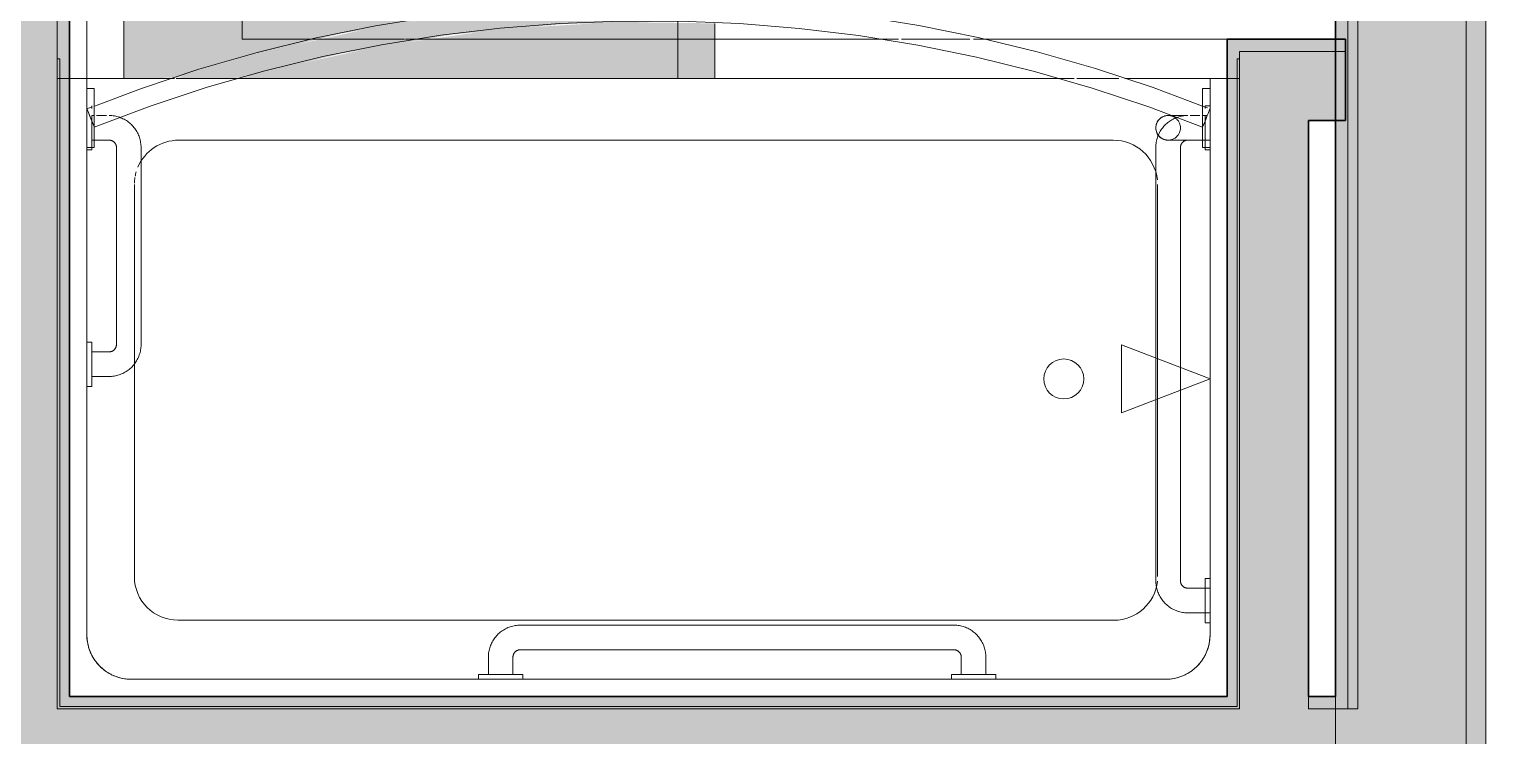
# Model space of a CAD drawing. Header units: inches. Extents: x 6 to 8416, y -388 to 6104.
# Drawn here: x 5924.9 to 5998.8, y 384.2 to 420.1 of the extents above; entities that cross this region are included whole.
import ezdxf

# ---------------------------------------------------------------- set-up
doc = ezdxf.new("R2010")
doc.units = ezdxf.units.IN
doc.header["$MEASUREMENT"] = 0
doc.linetypes.add('Dash 1_16_', pattern=[48, 24, -24])
doc.linetypes.add('Hidden 1_16_', pattern=[36, 24, -12])
for name, color, linetype, lineweight in [('A-GENM', 13, 'Continuous', 18), ('A-ROOM', 32, 'Continuous', 13), ('A-WALL', 113, 'Continuous', 25), ('A-WALL-PATT', 111, 'Continuous', 35), ('I-WALL', 2, 'Continuous', 25), ('P-SANR-FIXT', 6, 'Continuous', 18), ('Q-SPCQ', 91, 'Continuous', 18)]:
    doc.layers.add(name, color=color, linetype=linetype, lineweight=lineweight)

# ---------------------------------------------------------------- blocks, each defined once
blk = doc.blocks.new('GM BA Shower-Unit-Tub-Prefab-ICC ADA-AM - ICC Type B_ Option A Forward_ 60_W x 32_D-2224280-LEVEL 3 - PLAN Copy 1 Copy 1')
at = {"layer": 'A-GENM'}
for p, q in [((0, -32), (0.625, -32)), ((59.375, -32), (60, -32))]:
    blk.add_line(p, q, dxfattribs=at)
blk = doc.blocks.new('PL BA Toilet-Unit-Two Piece-ICC ADA-AM - ICC Type B_ Side Approach_ Swing Up Bar-V463-LEVEL 3 - PLAN Copy 1 Copy 1')
at = {"layer": 'A-GENM', "linetype": 'Hidden 1_16_', "lineweight": 9}
for p, q in [((0, 56), (48, 56)), ((0, 56), (0, 52.474)), ((0, 52.423), (0, 47.763)), ((0, 47.704), (0, 47.172)), ((0, 47.172), (0, 23.578)), ((0, 23.578), (0, 22.678)), ((0, 22.536), (0, 19.066)), ((0, 18.875), (0, 18.276)), ((0, 18.276), (0, 6)), ((0, 6), (0, 0.5))]:
    blk.add_line(p, q, dxfattribs=at)
blk = doc.blocks.new('GM Clearance-Rect-AM - 30_ x 48_  - A117 2017 Existing _ Type B _ A117 2009 _ CBC-V464-LEVEL 3 - PLAN Copy 1 Copy 1')
at = {"layer": 'A-GENM', "linetype": 'Hidden 1_16_', "lineweight": 9, "transparency": 33554560}
h = blk.add_hatch(color=256, dxfattribs=at)
h.paths.add_polyline_path([(15, 0), (12.277, -0.051), (10.174, -0.744), (3.967, -2.289), (-1.674, -3.241), (-7.243, -3.767), (-13.135, -3.876), (-15, -3.822), (-15, -48), (15, -48), (15, -0.665)])
h.paths.add_polyline_path([(9.1, 0), (-15, 0), (-15, -2.805), (-9.95, -2.869), (-4.127, -2.516), (2.085, -1.633), (7.275, -0.496), (8.705, -0.107)])
blk.add_hatch(color=256, dxfattribs=at).paths.add_polyline_path([(9.575, 0), (8.556, -0.148), (3.967, -1.272), (-1.674, -2.235), (-7.311, -2.769), (-12.492, -2.9), (-15, -2.958), (-15, -3.805), (-9.48, -3.852), (-3.814, -3.486), (2.107, -2.646), (7.275, -1.493), (11.372, -0.418), (12.277, 0), (9.597, 0)])
at = {"layer": 'A-GENM', "linetype": 'Hidden 1_16_', "lineweight": 9}
for p, q in [((-15, -2.805), (-15, 0)), ((-15, 0), (9.1, 0)), ((9.1, 0), (-15, 0)), ((-15, 0), (-15, -2.805)), ((-15, -2.805), (-15, 0)), ((-15, 0), (9.1, 0)), ((9.1, 0), (9.523, 0)), ((9.523, 0), (9.1, 0)), ((9.1, 0), (9.523, 0)), ((9.575, 0), (12.341, 0)), ((12.341, 0), (9.575, 0)), ((9.575, 0), (12.341, 0)), ((12.422, 0), (15, 0)), ((15, 0), (12.422, 0)), ((12.422, 0), (15, 0)), ((15, 0), (15, -48)), ((15, -48), (15, 0)), ((15, 0), (15, -48))]:
    blk.add_line(p, q, dxfattribs=at)
blk = doc.blocks.new('z Nested-Shower Surround-Tub-Prefab - Variable-V468-LEVEL 3 - PLAN Copy 1 Copy 1')
at = {"layer": 'A-GENM'}
for p, q in [((60, 0), (0, 0)), ((0, 0), (0, -32)), ((0, -0.625), (0, 0)), ((0, 0), (59.375, 0)), ((0, -29.875), (0, -0.625)), ((59.375, 0), (60, 0)), ((60, -32), (60, 0)), ((60, 0), (60, -32)), ((56.25, -1.5), (3.75, -1.5)), ((3.75, -1.5), (56.25, -1.5)), ((56.25, -1.5), (3.75, -1.5)), ((1.5, -3.75), (1.5, -5.058)), ((1.5, -29.25), (1.5, -3.75)), ((1.5, -3.75), (1.5, -5.058)), ((58.5, -29.25), (58.5, -3.75)), ((58.5, -3.75), (58.5, -29.25)), ((58.5, -29.25), (58.5, -3.75)), ((53.877, -4.5), (6.371, -4.5)), ((1.5, -5.942), (1.5, -29.058)), ((1.5, -5.942), (1.5, -29.058)), ((4.159, -15.729), (4.159, -6.712)), ((56.089, -6.712), (56.089, -18.5)), ((4.159, -17.771), (4.159, -15.729)), ((4.159, -26.623), (4.159, -17.771)), ((56.089, -18.5), (56.089, -26.623)), ((1.5, -30.75), (1.5, -29.25)), ((53.839, -28.873), (6.409, -28.873)), ((58.5, -30.75), (58.5, -29.25)), ((58.5, -29.25), (58.5, -30.75)), ((58.5, -30.75), (58.5, -29.25)), ((0, -32), (0, -29.875)), ((1.5, -30), (1.5, -30.75)), ((1.5, -30), (1.5, -30.75)), ((1.5, -30.75), (1.5, -32)), ((1.5, -32), (1.5, -30.75)), ((1.5, -30.75), (1.5, -32)), ((58.5, -32), (58.5, -30.75)), ((58.5, -30.75), (58.5, -32)), ((58.5, -32), (58.5, -30.75)), ((0, -32), (1.5, -32)), ((0.625, -32), (0.125, -32)), ((1.5, -32), (0.625, -32)), ((1.5, -32), (5.826, -32)), ((6.125, -32), (8.252, -32)), ((8.398, -32), (9.275, -32)), ((9.275, -32), (26.625, -32)), ((26.625, -32), (50.725, -32)), ((50.725, -32), (51.148, -32)), ((51.2, -32), (53.966, -32)), ((54.047, -32), (56.625, -32)), ((56.625, -32), (58.5, -32)), ((58.5, -32), (60, -32)), ((59.375, -32), (58.5, -32)), ((59.875, -32), (59.375, -32))]:
    blk.add_line(p, q, dxfattribs=at)
at = {"layer": 'A-GENM', "lineweight": 9}
for p, q in [((60, 0), (0, 0)), ((0, 0), (0, -33)), ((0, -0.625), (0, 0)), ((0, 0), (59.375, 0)), ((0, -29.875), (0, -0.625)), ((0.125, -33), (0.125, -0.125)), ((0.125, -0.125), (59.875, -0.125)), ((0.125, -0.313), (0.125, -0.625)), ((0.125, -0.625), (0.125, -29.875)), ((59.375, -0.125), (0.312, -0.125)), ((59.375, 0), (60, 0)), ((59.688, -0.125), (59.375, -0.125)), ((59.875, -0.125), (59.875, -33)), ((59.875, -32), (59.875, -0.313)), ((60, -33), (60, 0)), ((60, 0), (60, -32)), ((0, -32), (0, -29.875)), ((0.125, -29.875), (0.125, -32)), ((0, -33), (0, -32)), ((0.125, -32), (0.125, -33)), ((59.875, -33), (59.875, -32)), ((60, -32), (60, -33)), ((0, -33), (0.125, -33)), ((0.125, -33), (0, -33)), ((59.875, -33), (60, -33)), ((60, -33), (59.875, -33))]:
    blk.add_line(p, q, dxfattribs=at)
at = {"layer": 'A-GENM'}
blk.add_circle((8.92, -16.75), 1.016, dxfattribs=at)
for centre, radius, start, end in [((3.75, -3.75), 2.25, 90, 180), ((3.75, -3.75), 2.25, 135, 150), ((3.75, -3.75), 2.25, 135, 150), ((3.75, -3.75), 2.25, 120, 135), ((3.75, -3.75), 2.25, 120, 135), ((3.75, -3.75), 2.25, 114.97132, 120), ((3.75, -3.75), 2.25, 114.97132, 120), ((3.75, -3.75), 2.25, 110.02868, 114.97132), ((3.75, -3.75), 2.25, 110.02868, 114.97132), ((3.75, -3.75), 2.25, 105, 110.02868), ((3.75, -3.75), 2.25, 105, 110.02868), ((3.75, -3.75), 2.25, 90, 105), ((3.75, -3.75), 2.25, 90, 105), ((56.25, -3.75), 2.25, 75, 90), ((56.25, -3.75), 2.25, 0, 90), ((56.25, -3.75), 2.25, 75, 90), ((56.25, -3.75), 2.25, 69.97132, 75), ((56.25, -3.75), 2.25, 69.97132, 75), ((56.25, -3.75), 2.25, 65.02868, 69.97132), ((56.25, -3.75), 2.25, 65.02868, 69.97132), ((56.25, -3.75), 2.25, 60, 65.02868), ((56.25, -3.75), 2.25, 60, 65.02868), ((56.25, -3.75), 2.25, 45, 60), ((56.25, -3.75), 2.25, 45, 60), ((56.25, -3.75), 2.25, 30, 45), ((56.25, -3.75), 2.25, 30, 45), ((3.75, -3.75), 2.25, 155.02868, 159.97132), ((3.75, -3.75), 2.25, 155.02868, 159.97132), ((3.75, -3.75), 2.25, 150, 155.02868), ((3.75, -3.75), 2.25, 150, 155.02868), ((56.25, -3.75), 2.25, 24.97132, 30), ((56.25, -3.75), 2.25, 24.97132, 30), ((56.25, -3.75), 2.25, 20.02868, 24.97132), ((56.25, -3.75), 2.25, 20.02868, 24.97132), ((3.75, -3.75), 2.25, 165, 180), ((3.75, -3.75), 2.25, 165, 180), ((3.75, -3.75), 2.25, 159.97132, 165), ((3.75, -3.75), 2.25, 159.97132, 165), ((56.25, -3.75), 2.25, 15, 20.02868), ((56.25, -3.75), 2.25, 15, 20.02868), ((56.25, -3.75), 2.25, 0, 15), ((56.25, -3.75), 2.25, 0, 15), ((6.371, -6.712), 2.212, 90, 173.90233), ((53.877, -6.712), 2.212, 0, 90), ((6.409, -26.623), 2.25, 186.2418, 270), ((53.839, -26.623), 2.25, 343.42574, 349.3325), ((53.839, -26.623), 2.25, 350.70084, 358.17134), ((53.839, -26.623), 2.25, 270, 336.98712)]:
    blk.add_arc(centre, radius, start, end, dxfattribs=at)
blk = doc.blocks.new('z Nested-Shower Grab Bars - Variable-V469-LEVEL 3 - PLAN Copy 1 Copy 1')
at = {"layer": 'A-GENM', "linetype": 'Dash 1_16_', "lineweight": 9}
for p, q in [((10.875, 0), (10.875, -0.25)), ((10.913, 0), (10.875, 0)), ((10.913, 0), (10.875, 0)), ((10.875, 0), (10.875, -0.25)), ((10.913, 0), (10.875, 0)), ((10.913, 0), (10.875, 0)), ((10.875, -0.25), (11.687, -0.25)), ((10.875, -0.25), (11.687, -0.25)), ((10.875, -0.25), (11.687, -0.25)), ((10.875, -0.25), (13.125, -0.25)), ((11.026, 0), (10.913, 0)), ((11.026, 0), (10.913, 0)), ((11.026, 0), (10.913, 0)), ((11.026, 0), (10.913, 0)), ((11.205, 0), (11.026, 0)), ((11.205, 0), (11.026, 0)), ((11.205, 0), (11.026, 0)), ((11.205, 0), (11.026, 0)), ((11.438, 0), (11.205, 0)), ((11.438, 0), (11.205, 0)), ((11.438, 0), (11.205, 0)), ((11.438, 0), (11.205, 0)), ((11.375, -0.25), (11.375, -1.125)), ((11.688, -0.25), (11.375, -0.25)), ((11.688, -0.25), (11.375, -0.25)), ((11.375, -0.25), (11.375, -1.125)), ((12.625, -0.25), (11.375, -0.25)), ((11.688, -0.25), (11.375, -0.25)), ((11.709, 0), (11.438, 0)), ((11.709, 0), (11.438, 0)), ((11.709, 0), (11.438, 0)), ((11.709, 0), (11.438, 0)), ((11.838, -0.25), (11.688, -0.25)), ((12.313, -0.25), (11.688, -0.25)), ((11.838, -0.25), (11.688, -0.25)), ((12, 0), (11.709, 0)), ((12, 0), (11.709, 0)), ((12, 0), (11.709, 0)), ((12, 0), (11.709, 0)), ((12, -0.25), (11.838, -0.25)), ((12, -0.25), (11.838, -0.25)), ((12.291, 0), (12, 0)), ((12.291, 0), (12, 0)), ((12.291, 0), (12, 0)), ((12.291, 0), (12, 0)), ((12.162, -0.25), (12, -0.25)), ((12.162, -0.25), (12, -0.25)), ((12.313, -0.25), (12.162, -0.25)), ((12.313, -0.25), (12.162, -0.25)), ((12.563, 0), (12.291, 0)), ((12.563, 0), (12.291, 0)), ((12.563, 0), (12.291, 0)), ((12.563, 0), (12.291, 0)), ((12.313, -0.25), (13.125, -0.25)), ((12.313, -0.25), (13.125, -0.25)), ((12.625, -0.25), (12.313, -0.25)), ((12.625, -0.25), (12.313, -0.25)), ((12.313, -0.25), (13.125, -0.25)), ((12.625, -0.25), (12.313, -0.25)), ((12.795, 0), (12.563, 0)), ((12.795, 0), (12.563, 0)), ((12.795, 0), (12.563, 0)), ((12.795, 0), (12.563, 0)), ((12.625, -1.125), (12.625, -0.25)), ((12.625, -1.125), (12.625, -0.25)), ((12.974, 0), (12.795, 0)), ((12.974, 0), (12.795, 0)), ((12.974, 0), (12.795, 0)), ((12.974, 0), (12.795, 0)), ((13.087, 0), (12.974, 0)), ((13.087, 0), (12.974, 0)), ((13.087, 0), (12.974, 0)), ((13.087, 0), (12.974, 0)), ((13.125, 0), (13.087, 0)), ((13.125, 0), (13.087, 0)), ((13.125, 0), (13.087, 0)), ((13.125, 0), (13.087, 0)), ((13.125, -0.25), (13.125, 0)), ((13.125, -0.25), (13.125, 0)), ((34.875, 0), (34.875, -0.25)), ((34.913, 0), (34.875, 0)), ((34.913, 0), (34.875, 0)), ((34.875, 0), (34.875, -0.25)), ((34.913, 0), (34.875, 0)), ((34.913, 0), (34.875, 0)), ((34.875, -0.25), (35.687, -0.25)), ((34.875, -0.25), (35.687, -0.25)), ((34.875, -0.25), (35.687, -0.25)), ((34.875, -0.25), (37.125, -0.25)), ((35.026, 0), (34.913, 0)), ((35.026, 0), (34.913, 0)), ((35.026, 0), (34.913, 0)), ((35.026, 0), (34.913, 0)), ((35.205, 0), (35.026, 0)), ((35.205, 0), (35.026, 0)), ((35.205, 0), (35.026, 0)), ((35.205, 0), (35.026, 0)), ((35.438, 0), (35.205, 0)), ((35.438, 0), (35.205, 0)), ((35.438, 0), (35.205, 0)), ((35.438, 0), (35.205, 0)), ((35.375, -0.25), (35.375, -1.125)), ((35.688, -0.25), (35.375, -0.25)), ((35.688, -0.25), (35.375, -0.25)), ((35.375, -0.25), (35.375, -1.125)), ((35.688, -0.25), (35.375, -0.25)), ((36.625, -0.25), (35.375, -0.25)), ((35.709, 0), (35.438, 0)), ((35.709, 0), (35.438, 0)), ((35.709, 0), (35.438, 0)), ((35.709, 0), (35.438, 0)), ((36.313, -0.25), (35.688, -0.25)), ((35.838, -0.25), (35.688, -0.25)), ((35.838, -0.25), (35.688, -0.25)), ((36, 0), (35.709, 0)), ((36, 0), (35.709, 0)), ((36, 0), (35.709, 0)), ((36, 0), (35.709, 0)), ((36, -0.25), (35.838, -0.25)), ((36, -0.25), (35.838, -0.25)), ((36.291, 0), (36, 0)), ((36.291, 0), (36, 0)), ((36.291, 0), (36, 0)), ((36.291, 0), (36, 0)), ((36.162, -0.25), (36, -0.25)), ((36.162, -0.25), (36, -0.25)), ((36.313, -0.25), (36.162, -0.25)), ((36.313, -0.25), (36.162, -0.25)), ((36.563, 0), (36.291, 0)), ((36.563, 0), (36.291, 0)), ((36.563, 0), (36.291, 0)), ((36.563, 0), (36.291, 0)), ((36.313, -0.25), (37.125, -0.25)), ((36.313, -0.25), (37.125, -0.25)), ((36.625, -0.25), (36.313, -0.25)), ((36.625, -0.25), (36.313, -0.25)), ((36.313, -0.25), (37.125, -0.25)), ((36.625, -0.25), (36.313, -0.25)), ((36.795, 0), (36.563, 0)), ((36.795, 0), (36.563, 0)), ((36.795, 0), (36.563, 0)), ((36.795, 0), (36.563, 0)), ((36.625, -1.125), (36.625, -0.25)), ((36.625, -1.125), (36.625, -0.25)), ((36.974, 0), (36.795, 0)), ((36.974, 0), (36.795, 0)), ((36.974, 0), (36.795, 0)), ((36.974, 0), (36.795, 0)), ((37.087, 0), (36.974, 0)), ((37.087, 0), (36.974, 0)), ((37.087, 0), (36.974, 0)), ((37.087, 0), (36.974, 0)), ((37.125, 0), (37.087, 0)), ((37.125, 0), (37.087, 0)), ((37.125, 0), (37.087, 0)), ((37.125, 0), (37.087, 0)), ((37.125, -0.25), (37.125, 0)), ((37.125, -0.25), (37.125, 0)), ((35, -1.5), (13, -1.5)), ((35, -1.5), (13, -1.5)), ((0.25, -2.875), (0, -2.875)), ((0, -2.875), (0, -2.913)), ((0, -2.875), (0, -2.913)), ((0, -2.913), (0, -3.026)), ((0, -2.913), (0, -3.026)), ((0.25, -3.438), (0.25, -2.875)), ((0.25, -5.125), (0.25, -2.875)), ((13, -2.75), (35, -2.75)), ((13, -2.75), (35, -2.75)), ((0, -3.026), (0, -3.205)), ((0, -3.026), (0, -3.205)), ((0, -3.205), (0, -3.438)), ((0, -3.205), (0, -3.438)), ((1.125, -3.375), (0, -3.375)), ((0, -3.375), (0, -3.396)), ((0, -3.375), (0, -3.396)), ((0, -3.396), (0, -3.459)), ((0, -3.396), (0, -3.459)), ((0, -3.438), (0, -3.709)), ((0, -3.459), (0, -3.558)), ((0, -3.459), (0, -3.558)), ((0, -3.558), (0, -3.688)), ((0, -3.558), (0, -4.442)), ((0, -3.688), (0, -3.838)), ((0, -3.709), (0, -4)), ((0, -3.838), (0, -4)), ((0, -4), (0, -4.291)), ((0, -4), (0, -4.162)), ((0, -4.162), (0, -4.313)), ((0, -4.291), (0, -4.563)), ((0, -4.313), (0, -4.442)), ((0, -4.442), (0, -4.541)), ((0, -4.442), (0, -4.541)), ((0, -4.541), (0, -4.604)), ((0, -4.541), (0, -4.604)), ((0, -4.563), (0, -4.795)), ((0, -4.563), (0, -4.795)), ((0, -4.604), (0, -4.625)), ((0, -4.604), (0, -4.625)), ((0, -4.625), (1.125, -4.625)), ((0, -4.795), (0, -4.974)), ((0, -4.795), (0, -4.974)), ((0, -4.974), (0, -5.087)), ((0, -4.974), (0, -5.087)), ((0, -5.087), (0, -5.125)), ((0, -5.087), (0, -5.125)), ((0, -5.125), (0.25, -5.125)), ((0.25, -5.125), (0.25, -4.563)), ((1.5, -5), (1.5, -14.674)), ((2.75, -14.194), (2.75, -5)), ((1.5, -14.674), (1.5, -15.826)), ((2.75, -16.306), (2.75, -14.194)), ((56.75, -15.375), (55.875, -15.375)), ((57, -14.875), (56.75, -14.875)), ((56.75, -14.875), (56.75, -17.125)), ((56.75, -14.875), (56.75, -15.687)), ((56.75, -16.625), (56.75, -15.375)), ((56.75, -15.688), (56.75, -15.375)), ((57, -14.913), (57, -14.875)), ((57, -14.913), (57, -14.875)), ((57, -15.026), (57, -14.913)), ((57, -15.026), (57, -14.913)), ((57, -15.205), (57, -15.026)), ((57, -15.205), (57, -15.026)), ((57, -15.438), (57, -15.205)), ((57, -15.438), (57, -15.205)), ((57, -15.709), (57, -15.438)), ((57, -15.709), (57, -15.438)), ((1.5, -15.826), (1.5, -27)), ((56.75, -15.838), (56.75, -15.688)), ((56.75, -16), (56.75, -15.838)), ((56.75, -16.162), (56.75, -16)), ((56.75, -16.313), (56.75, -16.162)), ((57, -16), (57, -15.709)), ((57, -16), (57, -15.709)), ((57, -16.291), (57, -16)), ((57, -16.291), (57, -16)), ((2.75, -27), (2.75, -16.306)), ((54.25, -17), (54.25, -27)), ((55.5, -27), (55.5, -17)), ((55.875, -16.625), (56.75, -16.625)), ((56.75, -16.313), (56.75, -17.125)), ((56.75, -16.625), (56.75, -16.313)), ((57, -16.563), (57, -16.291)), ((57, -16.563), (57, -16.291)), ((57, -16.795), (57, -16.563)), ((57, -16.795), (57, -16.563)), ((57, -16.974), (57, -16.795)), ((57, -16.974), (57, -16.795)), ((57, -17.087), (57, -16.974)), ((57, -17.087), (57, -16.974)), ((56.75, -17.125), (57, -17.125)), ((57, -17.125), (57, -17.087)), ((57, -17.125), (57, -17.087)), ((0.25, -26.875), (0, -26.875)), ((0, -26.875), (0, -26.913)), ((0, -26.875), (0, -26.913)), ((0.25, -26.875), (0, -26.875)), ((0, -26.875), (0, -26.913)), ((0, -26.875), (0, -26.913)), ((0, -26.913), (0, -27.026)), ((0, -26.913), (0, -27.026)), ((0, -26.913), (0, -27.026)), ((0, -26.913), (0, -27.026)), ((0, -27.026), (0, -27.205)), ((0, -27.026), (0, -27.205)), ((0, -27.026), (0, -27.205)), ((0, -27.026), (0, -27.205)), ((0, -27.205), (0, -27.438)), ((0, -27.205), (0, -27.438)), ((0, -27.205), (0, -27.438)), ((0, -27.205), (0, -27.438)), ((0.25, -27.438), (0.25, -26.875)), ((0.25, -27.687), (0.25, -26.875)), ((0.25, -27.687), (0.25, -26.875)), ((0.25, -27.709), (0.25, -26.875)), ((57, -26.875), (56.75, -26.875)), ((56.75, -26.875), (56.75, -27.709)), ((56.75, -26.875), (56.75, -27.687)), ((57, -26.913), (57, -26.875)), ((57, -26.913), (57, -26.875)), ((57, -27.026), (57, -26.913)), ((57, -27.026), (57, -26.913)), ((57, -27.205), (57, -27.026)), ((57, -27.205), (57, -27.026)), ((57, -27.438), (57, -27.205)), ((57, -27.438), (57, -27.205)), ((1.125, -27.375), (0, -27.375)), ((0, -27.375), (0, -27.396)), ((0, -27.375), (0, -27.396)), ((0, -27.396), (0, -27.459)), ((0, -27.396), (0, -27.459)), ((0, -27.438), (0, -27.709)), ((0, -27.438), (0, -27.709)), ((0, -27.438), (0, -27.709)), ((0, -27.459), (0, -27.558)), ((0, -27.459), (0, -27.558)), ((0, -27.558), (0, -27.688)), ((0, -27.558), (0, -27.688)), ((0, -27.688), (0, -27.838)), ((0, -27.688), (0, -27.838)), ((0, -27.749), (0, -28)), ((0, -27.749), (0, -28)), ((0, -27.749), (0, -28)), ((0, -27.838), (0, -28)), ((0, -27.838), (0, -28.541)), ((0, -28), (0, -28.162)), ((1.125, -27.375), (0.25, -27.375)), ((0.25, -27.375), (0.25, -27.688)), ((0.25, -27.375), (0.25, -27.688)), ((0.25, -27.688), (0.25, -27.838)), ((0.25, -27.688), (0.25, -27.838)), ((0.25, -27.991), (0.25, -27.749)), ((0.25, -27.838), (0.25, -28)), ((0.25, -27.838), (0.25, -28)), ((0.25, -28), (0.25, -28.162)), ((0.25, -28), (0.25, -28.313)), ((1.966, -27.375), (1.987, -27.375)), ((1.987, -27.375), (2.007, -27.375)), ((2.007, -27.375), (2.025, -27.375)), ((2.025, -27.375), (2.042, -27.375)), ((2.042, -27.375), (2.057, -27.375)), ((2.057, -27.375), (2.071, -27.375)), ((2.071, -27.375), (2.083, -27.375)), ((2.083, -27.375), (2.094, -27.375)), ((2.094, -27.375), (2.103, -27.375)), ((2.103, -27.375), (2.11, -27.375)), ((2.11, -27.375), (2.116, -27.375)), ((2.116, -27.375), (2.121, -27.375)), ((2.121, -27.375), (2.124, -27.375)), ((2.124, -27.375), (2.125, -27.375)), ((2.125, -27.375), (2.15, -27.375)), ((2.15, -27.375), (2.175, -27.377)), ((2.175, -27.377), (2.2, -27.379)), ((2.2, -27.379), (2.225, -27.383)), ((2.225, -27.383), (2.249, -27.387)), ((2.249, -27.387), (2.274, -27.393)), ((2.274, -27.393), (2.298, -27.399)), ((2.291, -28.132), (2.335, -28.085)), ((2.298, -27.399), (2.322, -27.407)), ((2.322, -27.407), (2.345, -27.415)), ((2.335, -28.085), (2.377, -28.035)), ((2.345, -27.415), (2.368, -27.424)), ((2.368, -27.424), (2.391, -27.435)), ((2.377, -28.035), (2.418, -27.984)), ((2.391, -27.435), (2.414, -27.446)), ((2.414, -27.446), (2.436, -27.458)), ((2.418, -27.984), (2.456, -27.932)), ((2.436, -27.458), (2.457, -27.47)), ((2.456, -27.932), (2.492, -27.878)), ((2.457, -27.47), (2.478, -27.484)), ((2.478, -27.484), (2.498, -27.499)), ((2.492, -27.878), (2.526, -27.823)), ((2.498, -27.499), (2.518, -27.514)), ((2.518, -27.514), (2.537, -27.53)), ((2.526, -27.823), (2.558, -27.766)), ((2.537, -27.53), (2.556, -27.547)), ((2.556, -27.547), (2.573, -27.565)), ((2.558, -27.766), (2.588, -27.708)), ((2.573, -27.565), (2.59, -27.583)), ((2.588, -27.708), (2.615, -27.649)), ((2.59, -27.583), (2.607, -27.602)), ((2.607, -27.602), (2.622, -27.621)), ((2.615, -27.649), (2.64, -27.589)), ((2.622, -27.621), (2.637, -27.642)), ((2.637, -27.642), (2.651, -27.662)), ((2.651, -27.662), (2.664, -27.684)), ((2.664, -27.684), (2.676, -27.705)), ((2.676, -27.705), (2.688, -27.728)), ((2.688, -27.728), (2.698, -27.75)), ((2.698, -27.75), (2.708, -27.774)), ((2.708, -27.774), (2.716, -27.797)), ((2.716, -27.797), (2.724, -27.821)), ((2.724, -27.821), (2.73, -27.845)), ((2.73, -27.845), (2.736, -27.869)), ((2.736, -27.869), (2.741, -27.894)), ((2.743, -28.093), (2.739, -28.118)), ((2.741, -27.894), (2.745, -27.918)), ((2.746, -28.068), (2.743, -28.093)), ((2.745, -27.918), (2.747, -27.943)), ((2.749, -28.043), (2.746, -28.068)), ((2.747, -27.943), (2.749, -27.968)), ((2.749, -27.968), (2.75, -27.993)), ((2.75, -28.018), (2.749, -28.043)), ((2.75, -27.993), (2.75, -28.018)), ((56.75, -27.375), (55.875, -27.375)), ((56.75, -27.688), (56.75, -27.375)), ((56.75, -27.688), (56.75, -27.375)), ((56.75, -27.838), (56.75, -27.688)), ((56.75, -27.838), (56.75, -27.688)), ((56.75, -28), (56.75, -27.838)), ((56.75, -28), (56.75, -27.838)), ((56.75, -28.162), (56.75, -28)), ((56.75, -28.162), (56.75, -28)), ((57, -27.709), (57, -27.438)), ((57, -27.709), (57, -27.438)), ((57, -28), (57, -27.749)), ((57, -28), (57, -27.749)), ((0, -28.113), (0, -28.503)), ((0, -28.113), (0, -28.503)), ((0, -28.113), (0, -28.503)), ((0, -28.162), (0, -28.313)), ((0, -28.313), (0, -28.442)), ((0, -28.442), (0, -28.541)), ((0, -28.541), (0, -28.604)), ((0, -28.541), (0, -28.604)), ((0, -28.563), (0, -28.795)), ((0, -28.563), (0, -28.795)), ((0, -28.563), (0, -28.795)), ((0, -28.563), (0, -28.795)), ((0, -28.604), (0, -28.625)), ((0, -28.604), (0, -28.625)), ((0.154, -28.625), (0.375, -28.625)), ((0.25, -28.291), (0.25, -28.113)), ((0.25, -28.162), (0.25, -28.313)), ((0.25, -28.313), (0.25, -28.442)), ((0.25, -28.313), (0.25, -28.442)), ((0.25, -28.442), (0.25, -28.625)), ((0.25, -28.442), (0.25, -28.625)), ((0.515, -28.625), (1.004, -28.625)), ((0.515, -28.625), (1.004, -28.625)), ((1.125, -28.625), (1.19, -28.624)), ((1.136, -28.625), (1.125, -28.625)), ((1.176, -28.625), (1.136, -28.625)), ((1.216, -28.625), (1.176, -28.625)), ((1.19, -28.624), (1.255, -28.62)), ((1.255, -28.625), (1.216, -28.625)), ((1.255, -28.62), (1.32, -28.613)), ((1.295, -28.625), (1.255, -28.625)), ((1.334, -28.625), (1.295, -28.625)), ((1.32, -28.613), (1.384, -28.604)), ((1.373, -28.625), (1.334, -28.625)), ((1.412, -28.625), (1.373, -28.625)), ((1.45, -28.625), (1.412, -28.625)), ((1.487, -28.625), (1.45, -28.625)), ((1.524, -28.625), (1.487, -28.625)), ((1.511, -28.578), (1.574, -28.562)), ((1.561, -28.625), (1.524, -28.625)), ((1.574, -28.562), (1.636, -28.543)), ((1.665, -28.625), (1.631, -28.625)), ((1.636, -28.543), (1.697, -28.521)), ((1.699, -28.625), (1.665, -28.625)), ((1.697, -28.521), (1.758, -28.497)), ((1.731, -28.625), (1.699, -28.625)), ((1.762, -28.625), (1.731, -28.625)), ((1.758, -28.497), (1.817, -28.47)), ((1.792, -28.625), (1.762, -28.625)), ((1.822, -28.625), (1.792, -28.625)), ((1.817, -28.47), (1.875, -28.441)), ((1.85, -28.625), (1.822, -28.625)), ((1.877, -28.625), (1.85, -28.625)), ((1.875, -28.441), (1.932, -28.41)), ((1.903, -28.625), (1.877, -28.625)), ((1.927, -28.625), (1.903, -28.625)), ((1.95, -28.625), (1.927, -28.625)), ((1.932, -28.41), (1.988, -28.377)), ((1.988, -28.377), (2.043, -28.341)), ((2.043, -28.341), (2.095, -28.303)), ((2.074, -28.625), (2.061, -28.625)), ((2.086, -28.625), (2.074, -28.625)), ((2.096, -28.625), (2.086, -28.625)), ((2.095, -28.303), (2.147, -28.264)), ((2.105, -28.625), (2.096, -28.625)), ((2.112, -28.625), (2.105, -28.625)), ((2.118, -28.625), (2.112, -28.625)), ((2.122, -28.625), (2.118, -28.625)), ((2.124, -28.625), (2.122, -28.625)), ((2.125, -28.625), (2.124, -28.625)), ((2.138, -28.625), (2.125, -28.625)), ((2.163, -28.624), (2.138, -28.625)), ((2.147, -28.264), (2.197, -28.222)), ((2.188, -28.622), (2.163, -28.624)), ((2.213, -28.619), (2.188, -28.622)), ((2.197, -28.222), (2.244, -28.178)), ((2.238, -28.615), (2.213, -28.619)), ((2.262, -28.61), (2.238, -28.615)), ((2.244, -28.178), (2.291, -28.132)), ((2.287, -28.604), (2.262, -28.61)), ((2.311, -28.597), (2.287, -28.604)), ((2.334, -28.589), (2.311, -28.597)), ((2.358, -28.58), (2.334, -28.589)), ((2.381, -28.57), (2.358, -28.58)), ((2.403, -28.56), (2.381, -28.57)), ((2.426, -28.548), (2.403, -28.56)), ((2.447, -28.536), (2.426, -28.548)), ((2.468, -28.522), (2.447, -28.536)), ((2.489, -28.508), (2.468, -28.522)), ((2.509, -28.493), (2.489, -28.508)), ((2.528, -28.477), (2.509, -28.493)), ((2.547, -28.461), (2.528, -28.477)), ((2.565, -28.444), (2.547, -28.461)), ((2.583, -28.426), (2.565, -28.444)), ((2.599, -28.407), (2.583, -28.426)), ((2.615, -28.388), (2.599, -28.407)), ((2.63, -28.368), (2.615, -28.388)), ((2.645, -28.347), (2.63, -28.368)), ((2.658, -28.326), (2.645, -28.347)), ((2.671, -28.305), (2.658, -28.326)), ((2.682, -28.283), (2.671, -28.305)), ((2.693, -28.26), (2.682, -28.283)), ((2.703, -28.237), (2.693, -28.26)), ((2.712, -28.214), (2.703, -28.237)), ((2.72, -28.19), (2.712, -28.214)), ((2.727, -28.166), (2.72, -28.19)), ((2.734, -28.142), (2.727, -28.166)), ((2.739, -28.118), (2.734, -28.142)), ((55.286, -28.515), (55.347, -28.537)), ((55.347, -28.537), (55.409, -28.557)), ((55.409, -28.557), (55.472, -28.574)), ((55.472, -28.574), (55.535, -28.589)), ((55.535, -28.589), (55.599, -28.601)), ((55.599, -28.601), (55.663, -28.611)), ((55.663, -28.611), (55.728, -28.618)), ((55.728, -28.618), (55.792, -28.623)), ((55.792, -28.623), (55.857, -28.625)), ((55.857, -28.625), (55.875, -28.625)), ((55.998, -28.625), (56.516, -28.625)), ((56.617, -28.625), (56.75, -28.625)), ((56.75, -28.313), (56.75, -28.162)), ((56.75, -28.541), (56.75, -28.162)), ((56.75, -28.541), (56.75, -28.313)), ((56.75, -28.604), (56.75, -28.541)), ((56.75, -28.604), (56.75, -28.541)), ((56.75, -28.625), (56.75, -28.604)), ((56.75, -28.625), (56.75, -28.604)), ((57, -28.503), (57, -28.113)), ((57, -28.503), (57, -28.113)), ((57, -28.795), (57, -28.563)), ((57, -28.795), (57, -28.563)), ((0, -28.974), (0, -29.125)), ((0, -28.974), (0, -29.125)), ((0, -28.974), (0, -29.125)), ((0, -28.974), (0, -29.125)), ((0, -29.125), (0.245, -29.125)), ((0, -29.125), (0.245, -29.125)), ((0.25, -29.087), (0.25, -28.974)), ((0.25, -29.087), (0.25, -28.974)), ((0.25, -29.087), (0.25, -28.974)), ((0.25, -29.087), (0.25, -28.974)), ((0.25, -29.125), (0.25, -29.087)), ((0.25, -29.125), (0.25, -29.087)), ((0.25, -29.125), (0.25, -29.087)), ((0.25, -29.125), (0.25, -29.087)), ((56.75, -28.974), (56.75, -29.087)), ((56.75, -28.974), (56.75, -29.087)), ((56.75, -29.087), (56.75, -29.125)), ((56.75, -29.087), (56.75, -29.125)), ((57, -29.125), (57, -28.974)), ((57, -29.125), (57, -28.974))]:
    blk.add_line(p, q, dxfattribs=at)
at = {"layer": 'A-GENM', "linetype": 'Dash 1_16_', "lineweight": 9, "flags": 128}
for points in [[(11.375, -1.125), (11.376, -1.19), (11.38, -1.255), (11.387, -1.32), (11.396, -1.384), (11.407, -1.448), (11.422, -1.511), (11.438, -1.574), (11.457, -1.636), (11.479, -1.697), (11.503, -1.758), (11.53, -1.817), (11.559, -1.875), (11.59, -1.932), (11.623, -1.988), (11.659, -2.043), (11.697, -2.095), (11.736, -2.147), (11.778, -2.197), (11.822, -2.244), (11.868, -2.291), (11.915, -2.335), (11.965, -2.377), (12.016, -2.418), (12.068, -2.456), (12.122, -2.492), (12.177, -2.526), (12.234, -2.558), (12.292, -2.588), (12.351, -2.615), (12.411, -2.64), (12.472, -2.662), (12.534, -2.682), (12.597, -2.699), (12.66, -2.714), (12.724, -2.726), (12.788, -2.736), (12.853, -2.743), (12.917, -2.748), (12.982, -2.75), (13, -2.75)], [(11.375, -1.125), (11.376, -1.19), (11.38, -1.255), (11.387, -1.32), (11.396, -1.384), (11.407, -1.448), (11.422, -1.511), (11.438, -1.574), (11.457, -1.636), (11.479, -1.697), (11.503, -1.758), (11.53, -1.817), (11.559, -1.875), (11.59, -1.932), (11.623, -1.988), (11.659, -2.043), (11.697, -2.095), (11.736, -2.147), (11.778, -2.197), (11.822, -2.244), (11.868, -2.291), (11.915, -2.335), (11.965, -2.377), (12.016, -2.418), (12.068, -2.456), (12.122, -2.492), (12.177, -2.526), (12.234, -2.558), (12.292, -2.588), (12.351, -2.615), (12.411, -2.64), (12.472, -2.662), (12.534, -2.682), (12.597, -2.699), (12.66, -2.714), (12.724, -2.726), (12.788, -2.736), (12.853, -2.743), (12.917, -2.748), (12.982, -2.75), (13, -2.75)], [(13, -1.5), (12.985, -1.5), (12.97, -1.499), (12.955, -1.497), (12.94, -1.495), (12.925, -1.493), (12.911, -1.489), (12.896, -1.485), (12.882, -1.481), (12.868, -1.476), (12.854, -1.47), (12.84, -1.464), (12.827, -1.458), (12.814, -1.45), (12.801, -1.443), (12.788, -1.435), (12.776, -1.426), (12.764, -1.417), (12.753, -1.407), (12.742, -1.397), (12.731, -1.386), (12.721, -1.375), (12.711, -1.364), (12.702, -1.352), (12.693, -1.34), (12.684, -1.328), (12.677, -1.315), (12.669, -1.302), (12.662, -1.288), (12.656, -1.275), (12.65, -1.261), (12.645, -1.247), (12.641, -1.233), (12.637, -1.218), (12.633, -1.203), (12.63, -1.189), (12.628, -1.174), (12.627, -1.159), (12.625, -1.144), (12.625, -1.129), (12.625, -1.125)], [(13, -1.5), (12.985, -1.5), (12.97, -1.499), (12.955, -1.497), (12.94, -1.495), (12.925, -1.493), (12.911, -1.489), (12.896, -1.485), (12.882, -1.481), (12.868, -1.476), (12.854, -1.47), (12.84, -1.464), (12.827, -1.458), (12.814, -1.45), (12.801, -1.443), (12.788, -1.435), (12.776, -1.426), (12.764, -1.417), (12.753, -1.407), (12.742, -1.397), (12.731, -1.386), (12.721, -1.375), (12.711, -1.364), (12.702, -1.352), (12.693, -1.34), (12.684, -1.328), (12.677, -1.315), (12.669, -1.302), (12.662, -1.288), (12.656, -1.275), (12.65, -1.261), (12.645, -1.247), (12.641, -1.233), (12.637, -1.218), (12.633, -1.203), (12.63, -1.189), (12.628, -1.174), (12.627, -1.159), (12.625, -1.144), (12.625, -1.129), (12.625, -1.125)], [(35.375, -1.125), (35.375, -1.14), (35.374, -1.155), (35.372, -1.17), (35.37, -1.185), (35.368, -1.2), (35.364, -1.214), (35.36, -1.229), (35.356, -1.243), (35.351, -1.257), (35.345, -1.271), (35.339, -1.285), (35.333, -1.298), (35.325, -1.311), (35.318, -1.324), (35.31, -1.337), (35.301, -1.349), (35.292, -1.361), (35.282, -1.372), (35.272, -1.383), (35.261, -1.394), (35.25, -1.404), (35.239, -1.414), (35.227, -1.423), (35.215, -1.432), (35.203, -1.441), (35.19, -1.448), (35.177, -1.456), (35.163, -1.463), (35.15, -1.469), (35.136, -1.475), (35.122, -1.48), (35.108, -1.484), (35.093, -1.488), (35.078, -1.492), (35.064, -1.495), (35.049, -1.497), (35.034, -1.498), (35.019, -1.5), (35.004, -1.5), (35, -1.5)], [(35, -2.75), (35.065, -2.749), (35.13, -2.745), (35.195, -2.738), (35.259, -2.729), (35.323, -2.718), (35.386, -2.703), (35.449, -2.687), (35.511, -2.668), (35.572, -2.646), (35.633, -2.622), (35.692, -2.595), (35.75, -2.566), (35.807, -2.535), (35.863, -2.502), (35.918, -2.466), (35.97, -2.428), (36.022, -2.389), (36.072, -2.347), (36.119, -2.303), (36.166, -2.257), (36.21, -2.21), (36.252, -2.16), (36.293, -2.109), (36.331, -2.057), (36.367, -2.003), (36.401, -1.948), (36.433, -1.891), (36.463, -1.833), (36.49, -1.774), (36.515, -1.714), (36.537, -1.653), (36.557, -1.591), (36.574, -1.528), (36.589, -1.465), (36.601, -1.401), (36.611, -1.337), (36.618, -1.272), (36.623, -1.208), (36.625, -1.143), (36.625, -1.125)], [(35.375, -1.125), (35.375, -1.14), (35.374, -1.155), (35.372, -1.17), (35.37, -1.185), (35.368, -1.2), (35.364, -1.214), (35.36, -1.229), (35.356, -1.243), (35.351, -1.257), (35.345, -1.271), (35.339, -1.285), (35.333, -1.298), (35.325, -1.311), (35.318, -1.324), (35.31, -1.337), (35.301, -1.349), (35.292, -1.361), (35.282, -1.372), (35.272, -1.383), (35.261, -1.394), (35.25, -1.404), (35.239, -1.414), (35.227, -1.423), (35.215, -1.432), (35.203, -1.441), (35.19, -1.448), (35.177, -1.456), (35.163, -1.463), (35.15, -1.469), (35.136, -1.475), (35.122, -1.48), (35.108, -1.484), (35.093, -1.488), (35.078, -1.492), (35.064, -1.495), (35.049, -1.497), (35.034, -1.498), (35.019, -1.5), (35.004, -1.5), (35, -1.5)], [(35, -2.75), (35.065, -2.749), (35.13, -2.745), (35.195, -2.738), (35.259, -2.729), (35.323, -2.718), (35.386, -2.703), (35.449, -2.687), (35.511, -2.668), (35.572, -2.646), (35.633, -2.622), (35.692, -2.595), (35.75, -2.566), (35.807, -2.535), (35.863, -2.502), (35.918, -2.466), (35.97, -2.428), (36.022, -2.389), (36.072, -2.347), (36.119, -2.303), (36.166, -2.257), (36.21, -2.21), (36.252, -2.16), (36.293, -2.109), (36.331, -2.057), (36.367, -2.003), (36.401, -1.948), (36.433, -1.891), (36.463, -1.833), (36.49, -1.774), (36.515, -1.714), (36.537, -1.653), (36.557, -1.591), (36.574, -1.528), (36.589, -1.465), (36.601, -1.401), (36.611, -1.337), (36.618, -1.272), (36.623, -1.208), (36.625, -1.143), (36.625, -1.125)], [(2.75, -5), (2.749, -4.935), (2.745, -4.87), (2.738, -4.805), (2.729, -4.741), (2.718, -4.677), (2.703, -4.614), (2.687, -4.551), (2.668, -4.489), (2.646, -4.428), (2.622, -4.367), (2.595, -4.308), (2.566, -4.25), (2.535, -4.193), (2.502, -4.137), (2.466, -4.082), (2.428, -4.03), (2.389, -3.978), (2.347, -3.928), (2.303, -3.881), (2.257, -3.834), (2.21, -3.79), (2.16, -3.748), (2.109, -3.707), (2.057, -3.669), (2.003, -3.633), (1.948, -3.599), (1.891, -3.567), (1.833, -3.537), (1.774, -3.51), (1.714, -3.485), (1.653, -3.463), (1.591, -3.443), (1.528, -3.426), (1.465, -3.411), (1.401, -3.399), (1.337, -3.389), (1.272, -3.382), (1.208, -3.377), (1.143, -3.375), (1.125, -3.375)], [(1.125, -4.625), (1.14, -4.625), (1.155, -4.626), (1.17, -4.628), (1.185, -4.63), (1.2, -4.632), (1.214, -4.636), (1.229, -4.64), (1.243, -4.644), (1.257, -4.649), (1.271, -4.655), (1.285, -4.661), (1.298, -4.667), (1.311, -4.675), (1.324, -4.682), (1.337, -4.69), (1.349, -4.699), (1.361, -4.708), (1.372, -4.718), (1.383, -4.728), (1.394, -4.739), (1.404, -4.75), (1.414, -4.761), (1.423, -4.773), (1.432, -4.785), (1.441, -4.797), (1.448, -4.81), (1.456, -4.823), (1.463, -4.837), (1.469, -4.85), (1.475, -4.864), (1.48, -4.878), (1.484, -4.892), (1.488, -4.907), (1.492, -4.922), (1.495, -4.936), (1.497, -4.951), (1.498, -4.966), (1.5, -4.981), (1.5, -4.996), (1.5, -5)], [(55.875, -15.375), (55.81, -15.376), (55.745, -15.38), (55.68, -15.387), (55.616, -15.396), (55.552, -15.407), (55.489, -15.422), (55.426, -15.438), (55.364, -15.457), (55.303, -15.479), (55.242, -15.503), (55.183, -15.53), (55.125, -15.559), (55.068, -15.59), (55.012, -15.623), (54.957, -15.659), (54.905, -15.697), (54.853, -15.736), (54.803, -15.778), (54.756, -15.822), (54.709, -15.868), (54.665, -15.915), (54.623, -15.965), (54.582, -16.016), (54.544, -16.068), (54.508, -16.122), (54.474, -16.177), (54.442, -16.234), (54.412, -16.292), (54.385, -16.351), (54.36, -16.411), (54.338, -16.472), (54.318, -16.534), (54.301, -16.597), (54.286, -16.66), (54.274, -16.724), (54.264, -16.788), (54.257, -16.853), (54.252, -16.917), (54.25, -16.982), (54.25, -17)], [(55.5, -17), (55.5, -16.985), (55.501, -16.97), (55.503, -16.955), (55.505, -16.94), (55.507, -16.925), (55.511, -16.911), (55.515, -16.896), (55.519, -16.882), (55.524, -16.868), (55.53, -16.854), (55.536, -16.84), (55.542, -16.827), (55.55, -16.814), (55.557, -16.801), (55.565, -16.788), (55.574, -16.776), (55.583, -16.764), (55.593, -16.753), (55.603, -16.742), (55.614, -16.731), (55.625, -16.721), (55.636, -16.711), (55.648, -16.702), (55.66, -16.693), (55.672, -16.684), (55.685, -16.677), (55.698, -16.669), (55.712, -16.662), (55.725, -16.656), (55.739, -16.65), (55.753, -16.645), (55.767, -16.641), (55.782, -16.637), (55.797, -16.633), (55.811, -16.63), (55.826, -16.628), (55.841, -16.627), (55.856, -16.625), (55.871, -16.625), (55.875, -16.625)], [(1.5, -27), (1.5, -27.015), (1.499, -27.03), (1.497, -27.045), (1.495, -27.06), (1.493, -27.075), (1.489, -27.089), (1.485, -27.104), (1.481, -27.118), (1.476, -27.132), (1.47, -27.146), (1.464, -27.16), (1.458, -27.173), (1.45, -27.186), (1.443, -27.199), (1.435, -27.212), (1.426, -27.224), (1.417, -27.236), (1.407, -27.247), (1.397, -27.258), (1.386, -27.269), (1.375, -27.279), (1.364, -27.289), (1.352, -27.298), (1.34, -27.307), (1.328, -27.316), (1.315, -27.323), (1.302, -27.331), (1.288, -27.338), (1.275, -27.344), (1.261, -27.35), (1.247, -27.355), (1.233, -27.359), (1.218, -27.363), (1.203, -27.367), (1.189, -27.37), (1.174, -27.372), (1.159, -27.373), (1.144, -27.375), (1.129, -27.375), (1.125, -27.375)], [(2.64, -27.589), (2.662, -27.528), (2.682, -27.466), (2.699, -27.403), (2.714, -27.34), (2.726, -27.276), (2.736, -27.212), (2.743, -27.147), (2.748, -27.083), (2.75, -27.018), (2.75, -27)], [(54.25, -27), (54.251, -27.065), (54.255, -27.13), (54.262, -27.195), (54.271, -27.259), (54.282, -27.323), (54.297, -27.386), (54.313, -27.449), (54.332, -27.511), (54.354, -27.572), (54.378, -27.633), (54.405, -27.692), (54.434, -27.75), (54.465, -27.807), (54.498, -27.863), (54.534, -27.918), (54.572, -27.97), (54.611, -28.022), (54.653, -28.072), (54.697, -28.119), (54.743, -28.166), (54.79, -28.21), (54.84, -28.252), (54.891, -28.293), (54.943, -28.331), (54.997, -28.367), (55.052, -28.401), (55.109, -28.433), (55.167, -28.463), (55.226, -28.49), (55.286, -28.515)], [(55.875, -27.375), (55.86, -27.375), (55.845, -27.374), (55.83, -27.372), (55.815, -27.37), (55.8, -27.368), (55.786, -27.364), (55.771, -27.36), (55.757, -27.356), (55.743, -27.351), (55.729, -27.345), (55.715, -27.339), (55.702, -27.333), (55.689, -27.325), (55.676, -27.318), (55.663, -27.31), (55.651, -27.301), (55.639, -27.292), (55.628, -27.282), (55.617, -27.272), (55.606, -27.261), (55.596, -27.25), (55.586, -27.239), (55.577, -27.227), (55.568, -27.215), (55.559, -27.203), (55.552, -27.19), (55.544, -27.177), (55.537, -27.163), (55.531, -27.15), (55.525, -27.136), (55.52, -27.122), (55.516, -27.108), (55.512, -27.093), (55.508, -27.078), (55.505, -27.064), (55.503, -27.049), (55.502, -27.034), (55.5, -27.019), (55.5, -27.004), (55.5, -27)], [(1.125, -27.375), (1.165, -27.375), (1.205, -27.375), (1.245, -27.375), (1.284, -27.375), (1.324, -27.375), (1.363, -27.375), (1.401, -27.375), (1.44, -27.375), (1.477, -27.375), (1.514, -27.375), (1.551, -27.375), (1.587, -27.375), (1.622, -27.375), (1.656, -27.375), (1.69, -27.375), (1.722, -27.375), (1.754, -27.375), (1.784, -27.375), (1.814, -27.375), (1.842, -27.375), (1.87, -27.375), (1.896, -27.375), (1.921, -27.375), (1.944, -27.375), (1.966, -27.375)], [(1.384, -28.604), (1.448, -28.593), (1.511, -28.578)], [(1.631, -28.625), (1.596, -28.625), (1.561, -28.625)], [(2.061, -28.625), (2.046, -28.625), (2.03, -28.625), (2.012, -28.625), (1.993, -28.625), (1.972, -28.625), (1.95, -28.625)]]:
    blk.add_lwpolyline(points, dxfattribs=at)
at = {"layer": 'A-GENM', "linetype": 'Dash 1_16_', "lineweight": 9}
for start, end in [(90, 270), (270, 90)]:
    blk.add_arc((2.125, -28), 0.625, start, end, dxfattribs=at)
blk = doc.blocks.new('z Nested-Clearance-Shower-AM - Tub_Shower - ICC Type B - Option A_ Forward-1978682-LEVEL 3 - PLAN Copy 1 Copy 1')
at = {"layer": 'A-GENM', "linetype": 'Hidden 1_16_', "lineweight": 9}
for p, q in [((0, -48), (0, 0)), ((0, 0), (30, 0)), ((30, 0), (30, -48))]:
    blk.add_line(p, q, dxfattribs=at)
blk = doc.blocks.new('z Nested-Shower Fixtures - Variable-2223649-LEVEL 3 - PLAN Copy 1 Copy 1')
at = {"layer": 'P-SANR-FIXT'}
for p, q in [((4.5, 1.727), (0, 0)), ((4.5, -1.727), (4.5, 1.727)), ((0, 0), (4.5, -1.727))]:
    blk.add_line(p, q, dxfattribs=at)
blk = doc.blocks.new('SE BA Shower Curtain Rod-AM - 1_ Dia__ 76_ AFF-V470-LEVEL 3 - PLAN Copy 1 Copy 1')
at = {"layer": 'Q-SPCQ'}
for p, q in [((0.375, 1.5), (0, 1.5)), ((0, 1.5), (0, -1.5)), ((0, 1.5), (0, 0.75)), ((0.375, 0.75), (0.375, 1.5)), ((0.375, -1.5), (0.375, 1.5)), ((57, 1.5), (56.625, 1.5)), ((56.625, 1.5), (56.625, -1.5)), ((56.625, 1.5), (56.625, 0.75)), ((57, 0.75), (57, 1.5)), ((57, -1.5), (57, 1.5)), ((0, 0.75), (0, 0.388)), ((0.375, 0.391), (0.375, 0.75)), ((56.625, 0.75), (56.625, 0.391)), ((57, 0.388), (57, 0.75)), ((0, 0.388), (0, 0)), ((0, 0), (0, -0.388)), ((0.235, 0.12), (0.14, -0.12)), ((0.235, 0.12), (0.187, 0)), ((0.28, 0.232), (0.235, 0.12)), ((0.28, 0.232), (0.235, 0.12)), ((0.373, 0.464), (0.28, 0.232)), ((0.318, 0.328), (0.28, 0.232)), ((0.348, 0.402), (0.318, 0.328)), ((0.373, 0.464), (0.348, 0.402)), ((56.634, 0.449), (56.627, 0.464)), ((56.634, 0.449), (56.627, 0.464)), ((56.652, 0.402), (56.634, 0.449)), ((56.652, 0.402), (56.634, 0.449)), ((56.682, 0.328), (56.652, 0.402)), ((56.72, 0.232), (56.652, 0.402)), ((56.72, 0.232), (56.682, 0.328)), ((56.905, -0.232), (56.72, 0.232)), ((56.765, 0.12), (56.72, 0.232)), ((56.812, 0), (56.765, 0.12)), ((57, 0), (57, 0.388)), ((57, -0.388), (57, 0)), ((0, -0.388), (0, -0.75)), ((0.095, -0.232), (0.002, -0.464)), ((0.027, -0.402), (0.002, -0.464)), ((0.057, -0.328), (0.027, -0.402)), ((0.095, -0.232), (0.057, -0.328)), ((0.14, -0.12), (0.095, -0.232)), ((0.14, -0.12), (0.095, -0.232)), ((0.128, -0.512), (0.375, -0.604)), ((0.187, 0), (0.14, -0.12)), ((0.375, -0.75), (0.375, -0.521)), ((56.786, -0.544), (56.998, -0.464)), ((56.86, -0.12), (56.812, 0)), ((56.905, -0.232), (56.86, -0.12)), ((56.943, -0.328), (56.905, -0.232)), ((56.973, -0.402), (56.905, -0.232)), ((56.973, -0.402), (56.943, -0.328)), ((56.991, -0.449), (56.973, -0.402)), ((56.991, -0.449), (56.973, -0.402)), ((56.998, -0.464), (56.991, -0.449)), ((56.998, -0.464), (56.991, -0.449)), ((57, -0.75), (57, -0.388)), ((0, -0.75), (0, -1.5)), ((0.375, -1.5), (0.375, -0.75)), ((56.625, -0.75), (56.625, -1.5)), ((57, -1.5), (57, -0.75)), ((0, -1.5), (0.375, -1.5)), ((56.625, -1.5), (57, -1.5))]:
    blk.add_line(p, q, dxfattribs=at)
at = {"layer": 'Q-SPCQ', "flags": 128}
for points in [[(56.627, 0.464), (53.782, -0.604), (50.896, -1.558), (47.974, -2.395), (45.022, -3.115), (42.042, -3.716), (39.041, -4.198), (36.024, -4.56), (32.994, -4.8), (29.957, -4.919), (26.917, -4.916), (23.881, -4.792), (20.851, -4.547), (17.834, -4.181), (14.834, -3.694), (11.856, -3.088), (8.904, -2.363), (5.984, -1.52), (3.099, -0.562), (0.375, 0.464)], [(0.375, -0.604), (2.885, -1.547), (5.809, -2.513), (8.769, -3.362), (11.761, -4.091), (14.779, -4.7), (17.82, -5.189), (20.877, -5.555), (23.947, -5.798), (27.024, -5.919), (30.103, -5.916), (33.18, -5.791), (36.25, -5.542), (39.306, -5.171), (42.346, -4.678), (45.364, -4.063), (48.354, -3.329), (51.313, -2.475), (54.235, -1.504), (56.617, -0.608)]]:
    blk.add_lwpolyline(points, dxfattribs=at)

msp = doc.modelspace()

# ---------------------------------------------------------------- hatches: boundary and pattern name
at = {"layer": 'A-WALL-PATT', "lineweight": 25, "transparency": 33554560}
h = msp.add_hatch(color=10, dxfattribs=at)
h.paths.add_polyline_path([(5926.91533733, 338.68577679), (5926.91533733, 341.68577679), (5926.29033733, 341.68577679), (5926.29033733, 338.68577679)])
h.paths.add_polyline_path([(5926.29033733, 377.68577679), (5926.91533733, 377.68577679), (5926.91533733, 382.06077679), (5926.29033733, 382.06077679)])
h.paths.add_polyline_path([(5926.29033733, 385.56077679), (5926.91533733, 385.56077679), (5926.91533733, 448.68577679), (5926.29033733, 448.68577679), (5926.29033733, 390.15681081)])
h.paths.add_polyline_path([(5926.91533733, 484.68577679), (5926.91533733, 492.56077679), (5926.29033733, 492.56077679), (5926.29033733, 484.68577679)])
h.paths.add_polyline_path([(5926.91533733, 496.06077679), (5926.91533733, 520.68577679), (5926.29033733, 520.68577679), (5926.29033733, 496.06077679)])
at = {"layer": 'A-WALL-PATT'}
h = msp.add_hatch(color=10, dxfattribs=at)
h.paths.add_polyline_path([(5991.79033733, 338.68577679), (5991.79033733, 382.06077679), (5991.16533733, 382.06077679), (5991.16533733, 338.68577679)])
h.paths.add_polyline_path([(5991.79033733, 385.56077679), (5991.79033733, 468.18577679), (5991.16533733, 468.18577679), (5991.16533733, 385.56077679)])
h = msp.add_hatch(color=10, dxfattribs=at)
h.paths.add_polyline_path([(5992.29033733, 338.68577679), (5992.29033733, 382.06077679), (5991.79033733, 382.06077679), (5991.79033733, 338.68577679)])
h.paths.add_polyline_path([(5991.79033733, 385.56077679), (5992.29033733, 385.56077679), (5992.29033733, 468.18577679), (5991.79033733, 468.18577679), (5991.79033733, 390.15681081)])
at = {"layer": 'A-WALL-PATT', "lineweight": 25, "transparency": 33554560}
for points in [[(5991.66533733, 418.93577679), (5991.66533733, 419.56077679), (5985.66533733, 419.56077679), (5985.66533733, 418.93577679), (5986.29033733, 418.93577679)], [(5986.29033733, 386.18577679), (5986.29033733, 418.93577679), (5985.66533733, 418.93577679), (5985.66533733, 386.18577679)]]:
    msp.add_hatch(color=10, dxfattribs=at).paths.add_polyline_path(points)
at = {"layer": 'A-WALL-PATT', "transparency": 33554560}
h = msp.add_hatch(color=10, dxfattribs=at)
h.paths.add_polyline_path([(5986.29033733, 385.56077679), (5986.29033733, 386.18577679), (5926.91533733, 386.18577679), (5926.91533733, 385.56077679), (5978.78678685, 385.56077679)])
h.paths.add_polyline_path([(5989.79033733, 385.56077679), (5991.16533733, 385.56077679), (5991.16533733, 386.18577679), (5989.79033733, 386.18577679)])
at = {"layer": 'I-WALL', "transparency": 33554560}
h = msp.add_hatch(color=10, dxfattribs=at)
h.paths.add_polyline_path([(5926.29033733, 338.68577679), (5926.29033733, 341.68577679), (5922.79033733, 341.68577679), (5922.79033733, 338.68577679)])
h.paths.add_polyline_path([(5926.29033733, 377.68577679), (5926.29033733, 448.68577679), (5922.79033733, 448.68577679), (5922.79033733, 377.68577679)])
h.paths.add_polyline_path([(5922.79033733, 484.68577679), (5926.29033733, 484.68577679), (5926.29033733, 521.31077679), (5922.79033733, 521.31077679), (5922.79033733, 488.56556081)])
at = {"layer": 'I-WALL'}
for points in [[(5995.65803685, 338.68577679), (5997.79033733, 338.68577679), (5997.79033733, 468.18577679), (5992.29033733, 468.18577679), (5992.29033733, 338.68577679)], [(5997.79033733, 338.68577679), (5998.79033733, 338.68577679), (5998.79033733, 468.18577679), (5997.79033733, 468.18577679), (5997.79033733, 340.95243581)]]:
    msp.add_hatch(color=10, dxfattribs=at).paths.add_polyline_path(points)
at = {"layer": 'I-WALL', "transparency": 33554560}
for points in [[(5989.79033733, 415.43577679), (5991.66533733, 415.43577679), (5991.66533733, 418.93577679), (5986.29033733, 418.93577679), (5986.29033733, 415.43577679)], [(5986.29033733, 385.56077679), (5989.79033733, 385.56077679), (5989.79033733, 415.43577679), (5986.29033733, 415.43577679), (5986.29033733, 386.18577679)], [(5992.29033733, 382.06077679), (5992.29033733, 385.56077679), (5926.29033733, 385.56077679), (5926.29033733, 382.06077679), (5991.79033733, 382.06077679)]]:
    msp.add_hatch(color=10, dxfattribs=at).paths.add_polyline_path(points)

# ---------------------------------------------------------------- linework, layer by layer
at = {"layer": 'A-ROOM', "lineweight": 9, "flags": 128}
msp.add_lwpolyline([(5616.66533733, 338.68577679), (5922.16533733, 338.68577679), (5922.16533733, 338.18577679), (5991.16533733, 338.18577679), (5991.16533733, 409.06077679), (5991.16533733, 468.18577679), (5991.16533733, 496.68577679), (5993.66533733, 496.68577679), (5993.66533733, 623.31077679), (5938.50908733, 623.31077679), (5877.04033733, 623.31077679), (5877.04033733, 563.31077679), (5814.91533733, 563.31077679)], dxfattribs=at)
at = {"layer": 'A-WALL', "lineweight": 9}
for p, q in [((5997.79033733, 624.56077679), (5997.79033733, 338.68577679)), ((5998.79033733, 624.56077679), (5998.79033733, 338.68577679)), ((5991.79033733, 496.68577679), (5991.79033733, 385.56077679)), ((5992.29033733, 496.68577679), (5992.29033733, 385.56077679)), ((5926.29033733, 448.68577679), (5926.29033733, 385.56077679)), ((5986.29033733, 418.93577679), (5991.66533733, 418.93577679)), ((5986.29033733, 385.56077679), (5986.29033733, 418.93577679)), ((5989.79033733, 386.18577679), (5989.79033733, 385.56077679)), ((5986.29033733, 385.56077679), (5926.29033733, 385.56077679)), ((5992.29033733, 385.56077679), (5989.79033733, 385.56077679))]:
    msp.add_line(p, q, dxfattribs=at)
at = {"layer": 'I-WALL', "lineweight": 35}
for p, q in [((5991.16533733, 496.68577679), (5991.16533733, 386.18577679)), ((5926.91533733, 386.18577679), (5926.91533733, 448.68577679)), ((5991.66533733, 419.56077679), (5985.66533733, 419.56077679)), ((5985.66533733, 419.56077679), (5985.66533733, 386.18577679)), ((5991.66533733, 415.43577679), (5991.66533733, 419.56077679)), ((5989.79033733, 415.43577679), (5991.66533733, 415.43577679)), ((5989.79033733, 386.18577679), (5989.79033733, 415.43577679)), ((5985.66533733, 386.18577679), (5926.91533733, 386.18577679)), ((5991.16533733, 386.18577679), (5989.79033733, 386.18577679))]:
    msp.add_line(p, q, dxfattribs=at)

# ---------------------------------------------------------------- block references
at = {"layer": 'A-GENM', "linetype": 'Hidden 1_16_', "lineweight": 9, "rotation": 180}
for name, p in [('z Nested-Clearance-Shower-AM - Tub_Shower - ICC Type B - Option A_ Forward-1978682-LEVEL 3 - PLAN Copy 1 Copy 1', (5957.79033733, 417.56077679)), ('GM Clearance-Rect-AM - 30_ x 48_  - A117 2017 Existing _ Type B _ A117 2009 _ CBC-V464-LEVEL 3 - PLAN Copy 1 Copy 1', (5944.66533733, 417.56077679))]:
    msp.add_blockref(name, p, dxfattribs=at)
at = {"layer": 'A-GENM', "lineweight": 9, "rotation": 180}
msp.add_blockref('z Nested-Shower Surround-Tub-Prefab - Variable-V468-LEVEL 3 - PLAN Copy 1 Copy 1', (5986.29033733, 385.56077679), dxfattribs=at)
at = {"layer": 'A-GENM', "rotation": 180}
msp.add_blockref('GM BA Shower-Unit-Tub-Prefab-ICC ADA-AM - ICC Type B_ Option A Forward_ 60_W x 32_D-2224280-LEVEL 3 - PLAN Copy 1 Copy 1', (5986.29033733, 385.56077679), dxfattribs=at)
at = {"layer": 'A-GENM', "linetype": 'Dash 1_16_', "lineweight": 9, "rotation": 180}
msp.add_blockref('z Nested-Shower Grab Bars - Variable-V469-LEVEL 3 - PLAN Copy 1 Copy 1', (5984.79033733, 387.06077679), dxfattribs=at)
at = {"layer": 'P-SANR-FIXT'}
for name, p, rotation in [('PL BA Toilet-Unit-Two Piece-ICC ADA-AM - ICC Type B_ Side Approach_ Swing Up Bar-V463-LEVEL 3 - PLAN Copy 1 Copy 1', (5991.66533733, 419.56077679), 90.00000000000031), ('z Nested-Shower Fixtures - Variable-2223649-LEVEL 3 - PLAN Copy 1 Copy 1', (5984.79033733, 402.31077679), 180)]:
    msp.add_blockref(name, p, dxfattribs=dict(at, rotation=rotation))
at = {"layer": 'Q-SPCQ', "rotation": 180}
msp.add_blockref('SE BA Shower Curtain Rod-AM - 1_ Dia__ 76_ AFF-V470-LEVEL 3 - PLAN Copy 1 Copy 1', (5984.79033733, 415.56077679), dxfattribs=at)

doc.saveas('drawing.dxf')
